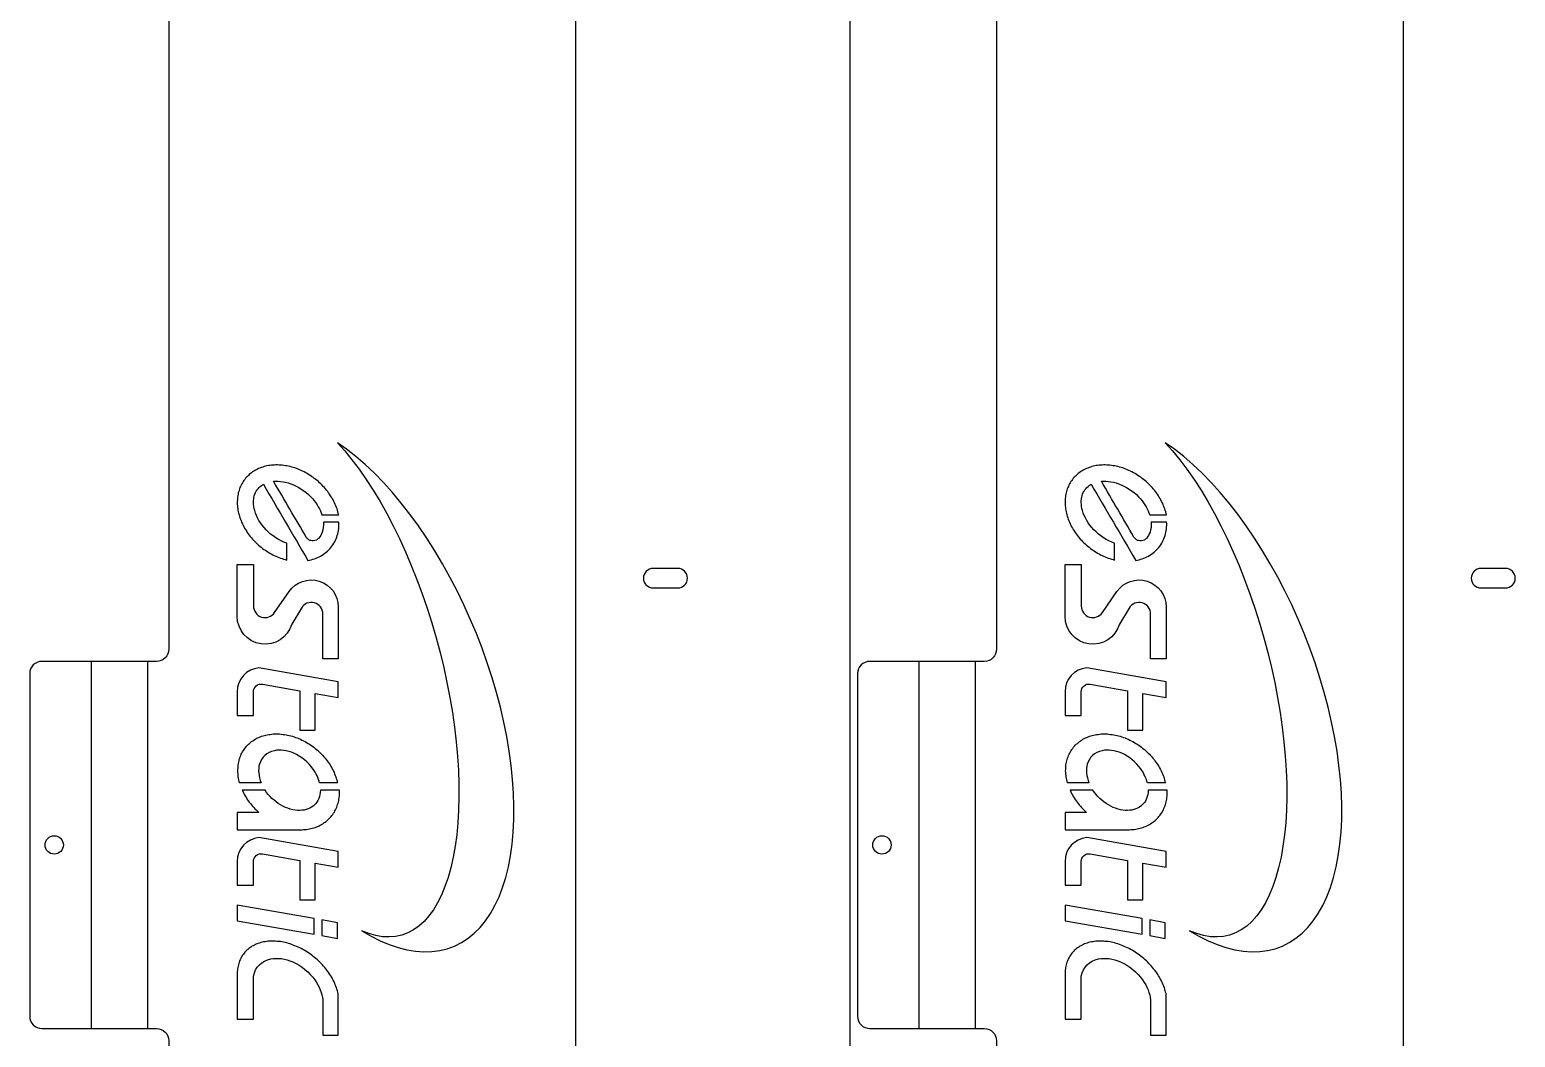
# Model space of a CAD drawing. Extents: x 8294 to 9504, y 14042 to 16993.
# Drawn here: x 8294 to 8901, y 15844 to 16256 of the extents above; entities that cross this region are included whole.
import ezdxf

# ---------------------------------------------------------------- set-up
doc = ezdxf.new("R2010")
doc.units = 0

# ---------------------------------------------------------------- blocks, each defined once
blk = doc.blocks.new('Part307412221', base_point=(-622, -136.68))
at = {"layer": '1'}
blk.add_lwpolyline([(-375, -79.85), (-49, -79.85, -0.414214), (-44, -84.85), (-44, -131.68, 0.414214), (-39, -136.68), (101, -136.68, 0.414214), (106, -131.68), (106, -84.85, -0.414214), (111, -79.85), (437, -79.85, -0.414214)], format="xyb", dxfattribs=at)
for points in [[(-74, 128.16, 1), (-82, 128.16), (-82, 118.16, 1), (-74, 118.16)], [(-45.1, -10.58), (-45.1, -16.88), (-63.37, -16.88, 0.761737), (-65.79, -25.66), (-59.19, -29.6, -0.865241), (-62.42, -51.88), (-83.59, -51.88), (-83.59, -45.23), (-66.64, -45.23, 0.735169), (-63.95, -36.62), (-72.55, -30.66, -0.735169), (-66.27, -10.58)], [(-15.96, -20.03), (-30.92, -20.03), (-29.25, -10.58), (-35.65, -10.58), (-41.37, -43, 0.386919), (-31.61, -51.88), (-21.85, -51.88), (-21.85, -45.23), (-31.61, -45.23, -0.466308), (-34.71, -41.53), (-32.03, -26.33), (-15.96, -26.33)], [(53.39, -20.03), (38.43, -20.03), (40.1, -10.58), (33.7, -10.58), (27.98, -43, 0.386919), (37.74, -51.88), (47.5, -51.88), (47.5, -45.23), (37.74, -45.23, -0.466308), (34.64, -41.53), (37.32, -26.33), (53.39, -26.33)]]:
    blk.add_lwpolyline(points, format="xyb", close=True, dxfattribs=at)
for points in [[(66.04, -0.93), (68.25, 2.84), (70.15, 6.57), (71.72, 10.26), (72.96, 13.9), (73.88, 17.47), (74.45, 20.97), (74.7, 24.38), (74.61, 27.7), (74.18, 30.91), (73.41, 34), (72.32, 36.97), (70.89, 39.79), (69.14, 42.48), (67.07, 45.01), (64.69, 47.39), (62.01, 49.59), (59.02, 51.62), (55.75, 53.47), (52.2, 55.13), (48.38, 56.6), (44.31, 57.88), (40, 58.95), (35.45, 59.82), (30.69, 60.49), (25.73, 60.95), (20.59, 61.2), (15.27, 61.23), (9.8, 61.06), (4.2, 60.68), (-1.52, 60.09), (-7.35, 59.29), (-13.26, 58.28), (-19.23, 57.08), (-25.25, 55.68), (-31.3, 54.08), (-37.35, 52.3), (-43.4, 50.33), (-49.42, 48.19), (-55.39, 45.88), (-61.3, 43.4), (-67.13, 40.77), (-72.85, 37.99), (-78.46, 35.07), (-83.93, 32.02), (-89.25, 28.86), (-94.39, 25.58), (-99.36, 22.2), (-104.12, 18.73), (-108.66, 15.18), (-112.98, 11.56), (-117.06, 7.89), (-120.88, 4.17), (-124.43, 0.42), (-127.71, -3.36), (-130.69, -7.15), (-133.38, -10.94), (-130.04, -7.95), (-126.41, -4.98), (-122.51, -2.04), (-118.36, 0.86), (-113.95, 3.71), (-109.31, 6.5), (-104.46, 9.23), (-99.4, 11.87), (-94.16, 14.44), (-88.75, 16.91), (-83.18, 19.29), (-77.48, 21.55), (-71.66, 23.7), (-65.74, 25.73), (-59.75, 27.63), (-53.69, 29.4), (-47.59, 31.03), (-41.47, 32.52), (-35.34, 33.85), (-29.23, 35.03), (-23.16, 36.06), (-17.13, 36.92), (-11.19, 37.62), (-5.33, 38.16), (0.41, 38.53), (6.03, 38.73), (11.5, 38.76), (16.8, 38.63), (21.92, 38.32), (26.85, 37.85), (31.57, 37.21), (36.05, 36.41), (40.3, 35.44), (44.29, 34.32), (48.01, 33.04), (51.46, 31.62), (54.61, 30.04), (57.47, 28.32), (60.01, 26.47), (62.24, 24.49), (64.14, 22.39), (65.72, 20.16), (66.95, 17.83), (67.85, 15.39), (68.41, 12.86), (68.62, 10.25), (68.49, 7.55), (68.02, 4.78), (67.2, 1.95)], [(69.18, -10.93), (62.78, -10.93), (61.67, -17.23), (68.07, -17.23)], [(67.51, -20.38), (61.12, -20.38), (55.56, -51.88), (61.96, -51.88)]]:
    blk.add_lwpolyline(points, close=True, dxfattribs=at)
blk.add_circle((31, -126.68), 3.75, dxfattribs=at)
for points, knots in [([(-85.3, -22.99), (-95.66, -29.05), (-106.02, -35.11), (-116.38, -41.17), (-116.38, -41.17), (-116.23, -41.44), (-116.06, -41.7), (-115.89, -41.94), (-115.89, -41.94), (-114.85, -43.4), (-113.49, -44.36), (-111.7, -44.88), (-111.7, -44.88), (-110.03, -45.35), (-107.93, -45.38), (-105.63, -44.73), (-105.63, -44.73), (-103.01, -44.01), (-100.18, -42.4), (-97.8, -40.09), (-97.8, -40.09), (-95.33, -37.74), (-93.38, -34.68), (-92.33, -31.61), (-92.33, -31.61), (-90.02, -31.61), (-87.71, -31.61), (-85.4, -31.61), (-85.4, -31.61), (-85.66, -32.48), (-85.93, -33.34), (-86.19, -34.2), (-86.19, -34.2), (-86.55, -35.05), (-86.91, -35.9), (-87.27, -36.75), (-87.27, -36.75), (-87.71, -37.56), (-88.16, -38.38), (-88.61, -39.2), (-88.61, -39.2), (-89.14, -39.97), (-89.66, -40.75), (-90.19, -41.52), (-90.19, -41.52), (-90.8, -42.24), (-91.4, -42.96), (-92, -43.68), (-92, -43.68), (-92.67, -44.34), (-93.34, -44.99), (-94, -45.65), (-94, -45.65), (-94.72, -46.23), (-95.44, -46.81), (-96.17, -47.38), (-96.17, -47.38), (-96.93, -47.88), (-97.69, -48.37), (-98.46, -48.87), (-98.46, -48.87), (-99.25, -49.27), (-100.05, -49.67), (-100.84, -50.07), (-100.84, -50.07), (-101.66, -50.37), (-102.47, -50.68), (-103.29, -50.98), (-103.29, -50.98), (-104.11, -51.18), (-104.93, -51.38), (-105.75, -51.58), (-105.75, -51.58), (-106.56, -51.67), (-107.38, -51.76), (-108.19, -51.86), (-108.19, -51.86), (-108.98, -51.84), (-109.78, -51.83), (-110.57, -51.81), (-110.57, -51.81), (-111.34, -51.69), (-112.1, -51.57), (-112.87, -51.45), (-112.87, -51.45), (-113.59, -51.22), (-114.31, -50.99), (-115.03, -50.76), (-115.03, -50.76), (-115.69, -50.43), (-116.36, -50.1), (-117.03, -49.77), (-117.03, -49.77), (-117.63, -49.34), (-118.23, -48.92), (-118.83, -48.49), (-118.83, -48.49), (-119.36, -47.97), (-119.89, -47.46), (-120.42, -46.94), (-120.42, -46.94), (-120.86, -46.34), (-121.31, -45.74), (-121.76, -45.14), (-121.76, -45.14), (-122.11, -44.46), (-122.47, -43.79), (-122.83, -43.12), (-122.83, -43.12), (-123.09, -42.38), (-123.35, -41.64), (-123.62, -40.91), (-123.62, -40.91), (-123.78, -40.12), (-123.95, -39.33), (-124.11, -38.54), (-124.11, -38.54), (-124.17, -37.72), (-124.24, -36.89), (-124.3, -36.06), (-124.3, -36.06), (-124.26, -35.21), (-124.22, -34.36), (-124.19, -33.5), (-124.19, -33.5), (-124.05, -32.64), (-123.91, -31.77), (-123.77, -30.9), (-123.77, -30.9), (-123.53, -30.04), (-123.29, -29.17), (-123.05, -28.31), (-123.05, -28.31), (-122.71, -27.45), (-122.38, -26.6), (-122.04, -25.75), (-122.04, -25.75), (-121.62, -24.92), (-121.19, -24.09), (-120.77, -23.27), (-120.77, -23.27), (-120.26, -22.48), (-119.75, -21.69), (-119.24, -20.91), (-119.24, -20.91), (-118.66, -20.17), (-118.07, -19.44), (-117.49, -18.7), (-117.49, -18.7), (-116.84, -18.03), (-116.19, -17.36), (-115.53, -16.68), (-115.53, -16.68), (-114.83, -16.09), (-114.12, -15.49), (-113.41, -14.89), (-113.41, -14.89), (-112.66, -14.37), (-111.9, -13.86), (-111.15, -13.34), (-111.15, -13.34), (-110.36, -12.91), (-109.57, -12.49), (-108.78, -12.06), (-108.78, -12.06), (-107.97, -11.73), (-107.16, -11.41), (-106.35, -11.08), (-106.35, -11.08), (-105.53, -10.85), (-104.71, -10.62), (-103.89, -10.4), (-103.89, -10.4), (-103.89, -12.69), (-103.89, -14.98), (-103.89, -17.27), (-103.89, -17.27), (-106.06, -17.95), (-108.35, -19.24), (-110.39, -21), (-110.39, -21), (-112.85, -23.13), (-114.92, -25.96), (-116.17, -28.91), (-116.17, -28.91), (-117.38, -31.73), (-117.82, -34.62), (-117.59, -37.02), (-117.59, -37.02), (-109.99, -32.57), (-102.39, -28.12), (-94.79, -23.68), (-94.79, -23.68), (-94.45, -23.48), (-94.14, -23.21), (-93.9, -22.9), (-93.9, -22.9), (-93.65, -22.59), (-93.47, -22.23), (-93.36, -21.85), (-93.36, -21.85), (-93.25, -21.47), (-93.21, -21.07), (-93.24, -20.67), (-93.24, -20.67), (-93.28, -20.27), (-93.39, -19.89), (-93.57, -19.53), (-93.57, -19.53), (-93.75, -19.18), (-94, -18.86), (-94.29, -18.6), (-94.29, -18.6), (-95.01, -17.97), (-95.84, -17.48), (-96.8, -17.14), (-96.8, -17.14), (-97.97, -16.73), (-99.34, -16.54), (-100.89, -16.67), (-100.89, -16.67), (-100.89, -14.56), (-100.89, -12.46), (-100.89, -10.35), (-100.89, -10.35), (-99.04, -10.21), (-97.19, -10.41), (-95.42, -10.96), (-95.42, -10.96), (-93.65, -11.51), (-92.01, -12.39), (-90.57, -13.56), (-90.57, -13.56), (-89.13, -14.72), (-87.93, -16.15), (-87.03, -17.77), (-87.03, -17.77), (-86.13, -19.39), (-85.54, -21.16), (-85.3, -22.99)], [0, 0, 0, 0, 0.016667, 0.016667, 0.016667, 0.016667, 0.033333, 0.033333, 0.033333, 0.033333, 0.05, 0.05, 0.05, 0.05, 0.066667, 0.066667, 0.066667, 0.066667, 0.083333, 0.083333, 0.083333, 0.083333, 0.1, 0.1, 0.1, 0.1, 0.116667, 0.116667, 0.116667, 0.116667, 0.133333, 0.133333, 0.133333, 0.133333, 0.15, 0.15, 0.15, 0.15, 0.166667, 0.166667, 0.166667, 0.166667, 0.183333, 0.183333, 0.183333, 0.183333, 0.2, 0.2, 0.2, 0.2, 0.216667, 0.216667, 0.216667, 0.216667, 0.233333, 0.233333, 0.233333, 0.233333, 0.25, 0.25, 0.25, 0.25, 0.266667, 0.266667, 0.266667, 0.266667, 0.283333, 0.283333, 0.283333, 0.283333, 0.3, 0.3, 0.3, 0.3, 0.316667, 0.316667, 0.316667, 0.316667, 0.333333, 0.333333, 0.333333, 0.333333, 0.35, 0.35, 0.35, 0.35, 0.366667, 0.366667, 0.366667, 0.366667, 0.383333, 0.383333, 0.383333, 0.383333, 0.4, 0.4, 0.4, 0.4, 0.416667, 0.416667, 0.416667, 0.416667, 0.433333, 0.433333, 0.433333, 0.433333, 0.45, 0.45, 0.45, 0.45, 0.466667, 0.466667, 0.466667, 0.466667, 0.483333, 0.483333, 0.483333, 0.483333, 0.5, 0.5, 0.5, 0.5, 0.516667, 0.516667, 0.516667, 0.516667, 0.533333, 0.533333, 0.533333, 0.533333, 0.55, 0.55, 0.55, 0.55, 0.566667, 0.566667, 0.566667, 0.566667, 0.583333, 0.583333, 0.583333, 0.583333, 0.6, 0.6, 0.6, 0.6, 0.616667, 0.616667, 0.616667, 0.616667, 0.633333, 0.633333, 0.633333, 0.633333, 0.65, 0.65, 0.65, 0.65, 0.666667, 0.666667, 0.666667, 0.666667, 0.683333, 0.683333, 0.683333, 0.683333, 0.7, 0.7, 0.7, 0.7, 0.716667, 0.716667, 0.716667, 0.716667, 0.733333, 0.733333, 0.733333, 0.733333, 0.75, 0.75, 0.75, 0.75, 0.766667, 0.766667, 0.766667, 0.766667, 0.783333, 0.783333, 0.783333, 0.783333, 0.8, 0.8, 0.8, 0.8, 0.816667, 0.816667, 0.816667, 0.816667, 0.833333, 0.833333, 0.833333, 0.833333, 0.85, 0.85, 0.85, 0.85, 0.866667, 0.866667, 0.866667, 0.866667, 0.883333, 0.883333, 0.883333, 0.883333, 0.9, 0.9, 0.9, 0.9, 0.916667, 0.916667, 0.916667, 0.916667, 0.933333, 0.933333, 0.933333, 0.933333, 0.95, 0.95, 0.95, 0.95, 0.966667, 0.966667, 0.966667, 0.966667, 0.983333, 0.983333, 0.983333, 0.983333, 1, 1, 1, 1]), ([(5.67, -10.85), (4.84, -11.08), (4.01, -11.32), (3.18, -11.55), (3.18, -11.55), (2.36, -11.89), (1.54, -12.23), (0.72, -12.57), (0.72, -12.57), (-0.08, -13.01), (-0.88, -13.46), (-1.67, -13.9), (-1.67, -13.9), (-2.43, -14.43), (-3.19, -14.97), (-3.95, -15.5), (-3.95, -15.5), (-4.66, -16.12), (-5.37, -16.74), (-6.08, -17.36), (-6.08, -17.36), (-6.73, -18.06), (-7.38, -18.75), (-8.03, -19.45), (-8.03, -19.45), (-8.6, -20.2), (-9.18, -20.96), (-9.76, -21.72), (-9.76, -21.72), (-10.26, -22.53), (-10.75, -23.34), (-11.25, -24.15), (-11.25, -24.15), (-11.66, -24.99), (-12.06, -25.84), (-12.47, -26.68), (-12.47, -26.68), (-12.78, -27.55), (-13.09, -28.43), (-13.41, -29.3), (-13.41, -29.3), (-13.62, -30.17), (-13.83, -31.05), (-14.04, -31.93), (-14.04, -31.93), (-14.14, -32.81), (-14.25, -33.68), (-14.36, -34.56), (-14.36, -34.56), (-14.36, -35.41), (-14.36, -36.27), (-14.36, -37.12), (-14.36, -37.12), (-14.25, -37.94), (-14.14, -38.77), (-14.04, -39.59), (-14.04, -39.59), (-13.83, -40.36), (-13.62, -41.14), (-13.41, -41.91), (-13.41, -41.91), (-13.09, -42.63), (-12.78, -43.34), (-12.47, -44.06), (-12.47, -44.06), (-12.06, -44.7), (-11.66, -45.35), (-11.25, -45.99), (-11.25, -45.99), (-10.75, -46.55), (-10.26, -47.11), (-9.76, -47.68), (-9.76, -47.68), (-9.18, -48.15), (-8.6, -48.62), (-8.03, -49.09), (-8.03, -49.09), (-7.38, -49.46), (-6.73, -49.83), (-6.08, -50.21), (-6.08, -50.21), (-5.37, -50.47), (-4.66, -50.74), (-3.95, -51.01), (-3.95, -51.01), (-3.19, -51.16), (-2.43, -51.32), (-1.67, -51.48), (-1.67, -51.48), (-0.88, -51.53), (-0.08, -51.57), (0.72, -51.62), (0.72, -51.62), (1.54, -51.55), (2.36, -51.48), (3.18, -51.42), (3.18, -51.42), (4.01, -51.24), (4.84, -51.06), (5.67, -50.88), (5.67, -50.88), (5.67, -47.95), (5.67, -45.01), (5.67, -42.08), (5.67, -42.08), (2.95, -43.19), (0.22, -43.4), (-1.97, -42.78), (-1.97, -42.78), (-4.87, -41.96), (-6.87, -39.8), (-7.52, -36.69), (-7.52, -36.69), (-8.02, -34.35), (-7.67, -31.48), (-6.45, -28.71), (-6.45, -28.71), (-5.14, -25.71), (-2.84, -22.87), (-0.09, -20.91), (-0.09, -20.91), (1.73, -19.6), (3.73, -18.66), (5.67, -18.21), (5.67, -18.21), (5.67, -15.75), (5.67, -13.3), (5.67, -10.85)], [0, 0, 0, 0, 0.03125, 0.03125, 0.03125, 0.03125, 0.0625, 0.0625, 0.0625, 0.0625, 0.09375, 0.09375, 0.09375, 0.09375, 0.125, 0.125, 0.125, 0.125, 0.15625, 0.15625, 0.15625, 0.15625, 0.1875, 0.1875, 0.1875, 0.1875, 0.21875, 0.21875, 0.21875, 0.21875, 0.25, 0.25, 0.25, 0.25, 0.28125, 0.28125, 0.28125, 0.28125, 0.3125, 0.3125, 0.3125, 0.3125, 0.34375, 0.34375, 0.34375, 0.34375, 0.375, 0.375, 0.375, 0.375, 0.40625, 0.40625, 0.40625, 0.40625, 0.4375, 0.4375, 0.4375, 0.4375, 0.46875, 0.46875, 0.46875, 0.46875, 0.5, 0.5, 0.5, 0.5, 0.53125, 0.53125, 0.53125, 0.53125, 0.5625, 0.5625, 0.5625, 0.5625, 0.59375, 0.59375, 0.59375, 0.59375, 0.625, 0.625, 0.625, 0.625, 0.65625, 0.65625, 0.65625, 0.65625, 0.6875, 0.6875, 0.6875, 0.6875, 0.71875, 0.71875, 0.71875, 0.71875, 0.75, 0.75, 0.75, 0.75, 0.78125, 0.78125, 0.78125, 0.78125, 0.8125, 0.8125, 0.8125, 0.8125, 0.84375, 0.84375, 0.84375, 0.84375, 0.875, 0.875, 0.875, 0.875, 0.90625, 0.90625, 0.90625, 0.90625, 0.9375, 0.9375, 0.9375, 0.9375, 0.96875, 0.96875, 0.96875, 0.96875, 1, 1, 1, 1]), ([(24.82, -26.11), (24.82, -34.7), (24.82, -43.29), (24.82, -51.88), (24.82, -51.88), (22.44, -51.88), (20.06, -51.88), (17.68, -51.88), (17.68, -51.88), (17.68, -48.95), (17.68, -46.03), (17.68, -43.1), (17.68, -43.1), (16.44, -44.52), (15.05, -45.81), (13.53, -46.93), (13.53, -46.93), (12.02, -48.06), (10.38, -49.02), (8.67, -49.8), (8.67, -49.8), (8.67, -46.69), (8.67, -43.58), (8.67, -40.48), (8.67, -40.48), (11.06, -38.9), (13.18, -36.65), (14.64, -34.16), (14.64, -34.16), (16.15, -31.59), (16.94, -28.79), (16.9, -26.32), (16.9, -26.32), (16.87, -23.84), (16.04, -21.74), (14.65, -20.29), (14.65, -20.29), (13.22, -18.78), (11.14, -17.9), (8.67, -17.86), (8.67, -17.86), (8.67, -15.27), (8.67, -12.69), (8.67, -10.1), (8.67, -10.1), (9.47, -10.11), (10.28, -10.12), (11.08, -10.13), (11.08, -10.13), (11.85, -10.25), (12.63, -10.37), (13.4, -10.49), (13.4, -10.49), (14.13, -10.72), (14.86, -10.95), (15.59, -11.17), (15.59, -11.17), (16.26, -11.51), (16.93, -11.84), (17.61, -12.17), (17.61, -12.17), (18.21, -12.61), (18.82, -13.04), (19.43, -13.47), (19.43, -13.47), (19.96, -14), (20.49, -14.52), (21.02, -15.05), (21.02, -15.05), (21.47, -15.66), (21.91, -16.27), (22.36, -16.88), (22.36, -16.88), (22.71, -17.56), (23.07, -18.25), (23.42, -18.93), (23.42, -18.93), (23.68, -19.68), (23.94, -20.43), (24.19, -21.18), (24.19, -21.18), (24.35, -21.98), (24.51, -22.78), (24.66, -23.58), (24.66, -23.58), (24.71, -24.43), (24.77, -25.27), (24.82, -26.11)], [0, 0, 0, 0, 0.045455, 0.045455, 0.045455, 0.045455, 0.090909, 0.090909, 0.090909, 0.090909, 0.136364, 0.136364, 0.136364, 0.136364, 0.181818, 0.181818, 0.181818, 0.181818, 0.227273, 0.227273, 0.227273, 0.227273, 0.272727, 0.272727, 0.272727, 0.272727, 0.318182, 0.318182, 0.318182, 0.318182, 0.363636, 0.363636, 0.363636, 0.363636, 0.409091, 0.409091, 0.409091, 0.409091, 0.454545, 0.454545, 0.454545, 0.454545, 0.5, 0.5, 0.5, 0.5, 0.545455, 0.545455, 0.545455, 0.545455, 0.590909, 0.590909, 0.590909, 0.590909, 0.636364, 0.636364, 0.636364, 0.636364, 0.681818, 0.681818, 0.681818, 0.681818, 0.727273, 0.727273, 0.727273, 0.727273, 0.772727, 0.772727, 0.772727, 0.772727, 0.818182, 0.818182, 0.818182, 0.818182, 0.863636, 0.863636, 0.863636, 0.863636, 0.909091, 0.909091, 0.909091, 0.909091, 0.954545, 0.954545, 0.954545, 0.954545, 1, 1, 1, 1]), ([(108.8, -10.58), (108.8, -12.68), (108.8, -14.78), (108.8, -16.88), (108.8, -16.88), (103.97, -16.88), (99.13, -16.88), (94.3, -16.88), (94.3, -16.88), (91.65, -17.17), (88.76, -18.31), (86.17, -20.14), (86.17, -20.14), (82.98, -22.38), (80.29, -25.66), (78.79, -29.13), (78.79, -29.13), (77.41, -32.28), (77.02, -35.52), (77.59, -38.17), (77.59, -38.17), (78.39, -41.94), (80.94, -44.48), (84.61, -45.23), (84.61, -45.23), (90.48, -45.23), (96.36, -45.23), (102.23, -45.23), (102.23, -45.23), (102.23, -47.44), (102.23, -49.66), (102.23, -51.88), (102.23, -51.88), (95.92, -51.88), (89.6, -51.88), (83.28, -51.88), (83.28, -51.88), (82.53, -51.81), (81.77, -51.73), (81.02, -51.66), (81.02, -51.66), (80.31, -51.48), (79.6, -51.3), (78.89, -51.11), (78.89, -51.11), (78.24, -50.82), (77.59, -50.53), (76.94, -50.24), (76.94, -50.24), (76.36, -49.85), (75.77, -49.45), (75.19, -49.06), (75.19, -49.06), (74.68, -48.57), (74.18, -48.08), (73.67, -47.58), (73.67, -47.58), (73.25, -47), (72.83, -46.42), (72.41, -45.84), (72.41, -45.84), (72.09, -45.18), (71.76, -44.52), (71.43, -43.87), (71.43, -43.87), (71.2, -43.14), (70.97, -42.41), (70.74, -41.68), (70.74, -41.68), (70.61, -40.89), (70.48, -40.11), (70.35, -39.32), (70.35, -39.32), (70.33, -38.49), (70.3, -37.66), (70.28, -36.83), (70.28, -36.83), (70.36, -35.97), (70.43, -35.1), (70.51, -34.24), (70.51, -34.24), (70.69, -33.36), (70.87, -32.48), (71.06, -31.61), (71.06, -31.61), (71.34, -30.72), (71.62, -29.84), (71.9, -28.96), (71.9, -28.96), (72.27, -28.09), (72.65, -27.22), (73.02, -26.34), (73.02, -26.34), (73.49, -25.5), (73.95, -24.65), (74.42, -23.81), (74.42, -23.81), (74.97, -23), (75.51, -22.19), (76.06, -21.38), (76.06, -21.38), (76.68, -20.63), (77.3, -19.87), (77.91, -19.12), (77.91, -19.12), (78.6, -18.43), (79.28, -17.73), (79.96, -17.04), (79.96, -17.04), (80.69, -16.43), (81.43, -15.81), (82.16, -15.19), (82.16, -15.19), (82.94, -14.66), (83.71, -14.13), (84.48, -13.6), (84.48, -13.6), (85.28, -13.16), (86.08, -12.72), (86.89, -12.28), (86.89, -12.28), (87.7, -11.95), (88.52, -11.61), (89.33, -11.27), (89.33, -11.27), (90.15, -11.04), (90.97, -10.81), (91.78, -10.58), (91.78, -10.58), (97.46, -10.58), (103.13, -10.58), (108.8, -10.58)], [0, 0, 0, 0, 0.030303, 0.030303, 0.030303, 0.030303, 0.060606, 0.060606, 0.060606, 0.060606, 0.090909, 0.090909, 0.090909, 0.090909, 0.121212, 0.121212, 0.121212, 0.121212, 0.151515, 0.151515, 0.151515, 0.151515, 0.181818, 0.181818, 0.181818, 0.181818, 0.212121, 0.212121, 0.212121, 0.212121, 0.242424, 0.242424, 0.242424, 0.242424, 0.272727, 0.272727, 0.272727, 0.272727, 0.30303, 0.30303, 0.30303, 0.30303, 0.333333, 0.333333, 0.333333, 0.333333, 0.363636, 0.363636, 0.363636, 0.363636, 0.393939, 0.393939, 0.393939, 0.393939, 0.424242, 0.424242, 0.424242, 0.424242, 0.454545, 0.454545, 0.454545, 0.454545, 0.484848, 0.484848, 0.484848, 0.484848, 0.515152, 0.515152, 0.515152, 0.515152, 0.545455, 0.545455, 0.545455, 0.545455, 0.575758, 0.575758, 0.575758, 0.575758, 0.606061, 0.606061, 0.606061, 0.606061, 0.636364, 0.636364, 0.636364, 0.636364, 0.666667, 0.666667, 0.666667, 0.666667, 0.69697, 0.69697, 0.69697, 0.69697, 0.727273, 0.727273, 0.727273, 0.727273, 0.757576, 0.757576, 0.757576, 0.757576, 0.787879, 0.787879, 0.787879, 0.787879, 0.818182, 0.818182, 0.818182, 0.818182, 0.848485, 0.848485, 0.848485, 0.848485, 0.878788, 0.878788, 0.878788, 0.878788, 0.909091, 0.909091, 0.909091, 0.909091, 0.939394, 0.939394, 0.939394, 0.939394, 0.969697, 0.969697, 0.969697, 0.969697, 1, 1, 1, 1])]:
    blk.add_open_spline(points, degree=3, knots=knots, dxfattribs=at)
at = {"layer": '2'}
for p, q in [((-543.56, 86.33), (307, 86.33)), ((-44, -88.59), (106, -88.59)), ((106, -111.42), (-44, -111.42))]:
    blk.add_line(p, q, dxfattribs=at)
blk = doc.blocks.new('Part1062887064', base_point=(-622, -136.68))
at = {"layer": '1'}
for points in [[(617, 198.66), (-560.5, 198.66, 0.414214)], [(-375, -79.85), (-49, -79.85, -0.414214), (-44, -84.85), (-44, -131.68, 0.414214), (-39, -136.68), (101, -136.68, 0.414214), (106, -131.68), (106, -84.85, -0.414214), (111, -79.85), (437, -79.85, -0.414214)]]:
    blk.add_lwpolyline(points, format="xyb", dxfattribs=at)
for points in [[(-74, 128.16, 1), (-82, 128.16), (-82, 118.16, 1), (-74, 118.16)], [(-45.1, -10.58), (-45.1, -16.88), (-63.37, -16.88, 0.761737), (-65.79, -25.66), (-59.19, -29.6, -0.865241), (-62.42, -51.88), (-83.59, -51.88), (-83.59, -45.23), (-66.64, -45.23, 0.735169), (-63.95, -36.62), (-72.55, -30.66, -0.735169), (-66.27, -10.58)], [(-15.96, -20.03), (-30.92, -20.03), (-29.25, -10.58), (-35.65, -10.58), (-41.37, -43, 0.386919), (-31.61, -51.88), (-21.85, -51.88), (-21.85, -45.23), (-31.61, -45.23, -0.466308), (-34.71, -41.53), (-32.03, -26.33), (-15.96, -26.33)], [(53.39, -20.03), (38.43, -20.03), (40.1, -10.58), (33.7, -10.58), (27.98, -43, 0.386919), (37.74, -51.88), (47.5, -51.88), (47.5, -45.23), (37.74, -45.23, -0.466308), (34.64, -41.53), (37.32, -26.33), (53.39, -26.33)]]:
    blk.add_lwpolyline(points, format="xyb", close=True, dxfattribs=at)
for points in [[(66.04, -0.93), (68.25, 2.84), (70.15, 6.57), (71.72, 10.26), (72.96, 13.9), (73.88, 17.47), (74.45, 20.97), (74.7, 24.38), (74.61, 27.7), (74.18, 30.91), (73.41, 34), (72.32, 36.97), (70.89, 39.79), (69.14, 42.48), (67.07, 45.01), (64.69, 47.39), (62.01, 49.59), (59.02, 51.62), (55.75, 53.47), (52.2, 55.13), (48.38, 56.6), (44.31, 57.88), (40, 58.95), (35.45, 59.82), (30.69, 60.49), (25.73, 60.95), (20.59, 61.2), (15.27, 61.23), (9.8, 61.06), (4.2, 60.68), (-1.52, 60.09), (-7.35, 59.29), (-13.26, 58.28), (-19.23, 57.08), (-25.25, 55.68), (-31.3, 54.08), (-37.35, 52.3), (-43.4, 50.33), (-49.42, 48.19), (-55.39, 45.88), (-61.3, 43.4), (-67.13, 40.77), (-72.85, 37.99), (-78.46, 35.07), (-83.93, 32.02), (-89.25, 28.86), (-94.39, 25.58), (-99.36, 22.2), (-104.12, 18.73), (-108.66, 15.18), (-112.98, 11.56), (-117.06, 7.89), (-120.88, 4.17), (-124.43, 0.42), (-127.71, -3.36), (-130.69, -7.15), (-133.38, -10.94), (-130.04, -7.95), (-126.41, -4.98), (-122.51, -2.04), (-118.36, 0.86), (-113.95, 3.71), (-109.31, 6.5), (-104.46, 9.23), (-99.4, 11.87), (-94.16, 14.44), (-88.75, 16.91), (-83.18, 19.29), (-77.48, 21.55), (-71.66, 23.7), (-65.74, 25.73), (-59.75, 27.63), (-53.69, 29.4), (-47.59, 31.03), (-41.47, 32.52), (-35.34, 33.85), (-29.23, 35.03), (-23.16, 36.06), (-17.13, 36.92), (-11.19, 37.62), (-5.33, 38.16), (0.41, 38.53), (6.03, 38.73), (11.5, 38.76), (16.8, 38.63), (21.92, 38.32), (26.85, 37.85), (31.57, 37.21), (36.05, 36.41), (40.3, 35.44), (44.29, 34.32), (48.01, 33.04), (51.46, 31.62), (54.61, 30.04), (57.47, 28.32), (60.01, 26.47), (62.24, 24.49), (64.14, 22.39), (65.72, 20.16), (66.95, 17.83), (67.85, 15.39), (68.41, 12.86), (68.62, 10.25), (68.49, 7.55), (68.02, 4.78), (67.2, 1.95)], [(69.18, -10.93), (62.78, -10.93), (61.67, -17.23), (68.07, -17.23)], [(67.51, -20.38), (61.12, -20.38), (55.56, -51.88), (61.96, -51.88)]]:
    blk.add_lwpolyline(points, close=True, dxfattribs=at)
blk.add_circle((31, -126.68), 3.75, dxfattribs=at)
for points, knots in [([(-85.3, -22.99), (-95.66, -29.05), (-106.02, -35.11), (-116.38, -41.17), (-116.38, -41.17), (-116.23, -41.44), (-116.06, -41.7), (-115.89, -41.94), (-115.89, -41.94), (-114.85, -43.4), (-113.49, -44.36), (-111.7, -44.88), (-111.7, -44.88), (-110.03, -45.35), (-107.93, -45.38), (-105.63, -44.73), (-105.63, -44.73), (-103.01, -44.01), (-100.18, -42.4), (-97.8, -40.09), (-97.8, -40.09), (-95.33, -37.74), (-93.38, -34.68), (-92.33, -31.61), (-92.33, -31.61), (-90.02, -31.61), (-87.71, -31.61), (-85.4, -31.61), (-85.4, -31.61), (-85.66, -32.48), (-85.93, -33.34), (-86.19, -34.2), (-86.19, -34.2), (-86.55, -35.05), (-86.91, -35.9), (-87.27, -36.75), (-87.27, -36.75), (-87.71, -37.56), (-88.16, -38.38), (-88.61, -39.2), (-88.61, -39.2), (-89.14, -39.97), (-89.66, -40.75), (-90.19, -41.52), (-90.19, -41.52), (-90.8, -42.24), (-91.4, -42.96), (-92, -43.68), (-92, -43.68), (-92.67, -44.34), (-93.34, -44.99), (-94, -45.65), (-94, -45.65), (-94.72, -46.23), (-95.44, -46.81), (-96.17, -47.38), (-96.17, -47.38), (-96.93, -47.88), (-97.69, -48.37), (-98.46, -48.87), (-98.46, -48.87), (-99.25, -49.27), (-100.05, -49.67), (-100.84, -50.07), (-100.84, -50.07), (-101.66, -50.37), (-102.47, -50.68), (-103.29, -50.98), (-103.29, -50.98), (-104.11, -51.18), (-104.93, -51.38), (-105.75, -51.58), (-105.75, -51.58), (-106.56, -51.67), (-107.38, -51.76), (-108.19, -51.86), (-108.19, -51.86), (-108.98, -51.84), (-109.78, -51.83), (-110.57, -51.81), (-110.57, -51.81), (-111.34, -51.69), (-112.1, -51.57), (-112.87, -51.45), (-112.87, -51.45), (-113.59, -51.22), (-114.31, -50.99), (-115.03, -50.76), (-115.03, -50.76), (-115.69, -50.43), (-116.36, -50.1), (-117.03, -49.77), (-117.03, -49.77), (-117.63, -49.34), (-118.23, -48.92), (-118.83, -48.49), (-118.83, -48.49), (-119.36, -47.97), (-119.89, -47.46), (-120.42, -46.94), (-120.42, -46.94), (-120.86, -46.34), (-121.31, -45.74), (-121.76, -45.14), (-121.76, -45.14), (-122.11, -44.46), (-122.47, -43.79), (-122.83, -43.12), (-122.83, -43.12), (-123.09, -42.38), (-123.35, -41.64), (-123.62, -40.91), (-123.62, -40.91), (-123.78, -40.12), (-123.95, -39.33), (-124.11, -38.54), (-124.11, -38.54), (-124.17, -37.72), (-124.24, -36.89), (-124.3, -36.06), (-124.3, -36.06), (-124.26, -35.21), (-124.22, -34.36), (-124.19, -33.5), (-124.19, -33.5), (-124.05, -32.64), (-123.91, -31.77), (-123.77, -30.9), (-123.77, -30.9), (-123.53, -30.04), (-123.29, -29.17), (-123.05, -28.31), (-123.05, -28.31), (-122.71, -27.45), (-122.38, -26.6), (-122.04, -25.75), (-122.04, -25.75), (-121.62, -24.92), (-121.19, -24.09), (-120.77, -23.27), (-120.77, -23.27), (-120.26, -22.48), (-119.75, -21.69), (-119.24, -20.91), (-119.24, -20.91), (-118.66, -20.17), (-118.07, -19.44), (-117.49, -18.7), (-117.49, -18.7), (-116.84, -18.03), (-116.19, -17.36), (-115.53, -16.68), (-115.53, -16.68), (-114.83, -16.09), (-114.12, -15.49), (-113.41, -14.89), (-113.41, -14.89), (-112.66, -14.37), (-111.9, -13.86), (-111.15, -13.34), (-111.15, -13.34), (-110.36, -12.91), (-109.57, -12.49), (-108.78, -12.06), (-108.78, -12.06), (-107.97, -11.73), (-107.16, -11.41), (-106.35, -11.08), (-106.35, -11.08), (-105.53, -10.85), (-104.71, -10.62), (-103.89, -10.4), (-103.89, -10.4), (-103.89, -12.69), (-103.89, -14.98), (-103.89, -17.27), (-103.89, -17.27), (-106.06, -17.95), (-108.35, -19.24), (-110.39, -21), (-110.39, -21), (-112.85, -23.13), (-114.92, -25.96), (-116.17, -28.91), (-116.17, -28.91), (-117.38, -31.73), (-117.82, -34.62), (-117.59, -37.02), (-117.59, -37.02), (-109.99, -32.57), (-102.39, -28.12), (-94.79, -23.68), (-94.79, -23.68), (-94.45, -23.48), (-94.14, -23.21), (-93.9, -22.9), (-93.9, -22.9), (-93.65, -22.59), (-93.47, -22.23), (-93.36, -21.85), (-93.36, -21.85), (-93.25, -21.47), (-93.21, -21.07), (-93.24, -20.67), (-93.24, -20.67), (-93.28, -20.27), (-93.39, -19.89), (-93.57, -19.53), (-93.57, -19.53), (-93.75, -19.18), (-94, -18.86), (-94.29, -18.6), (-94.29, -18.6), (-95.01, -17.97), (-95.84, -17.48), (-96.8, -17.14), (-96.8, -17.14), (-97.97, -16.73), (-99.34, -16.54), (-100.89, -16.67), (-100.89, -16.67), (-100.89, -14.56), (-100.89, -12.46), (-100.89, -10.35), (-100.89, -10.35), (-99.04, -10.21), (-97.19, -10.41), (-95.42, -10.96), (-95.42, -10.96), (-93.65, -11.51), (-92.01, -12.39), (-90.57, -13.56), (-90.57, -13.56), (-89.13, -14.72), (-87.93, -16.15), (-87.03, -17.77), (-87.03, -17.77), (-86.13, -19.39), (-85.54, -21.16), (-85.3, -22.99)], [0, 0, 0, 0, 0.016667, 0.016667, 0.016667, 0.016667, 0.033333, 0.033333, 0.033333, 0.033333, 0.05, 0.05, 0.05, 0.05, 0.066667, 0.066667, 0.066667, 0.066667, 0.083333, 0.083333, 0.083333, 0.083333, 0.1, 0.1, 0.1, 0.1, 0.116667, 0.116667, 0.116667, 0.116667, 0.133333, 0.133333, 0.133333, 0.133333, 0.15, 0.15, 0.15, 0.15, 0.166667, 0.166667, 0.166667, 0.166667, 0.183333, 0.183333, 0.183333, 0.183333, 0.2, 0.2, 0.2, 0.2, 0.216667, 0.216667, 0.216667, 0.216667, 0.233333, 0.233333, 0.233333, 0.233333, 0.25, 0.25, 0.25, 0.25, 0.266667, 0.266667, 0.266667, 0.266667, 0.283333, 0.283333, 0.283333, 0.283333, 0.3, 0.3, 0.3, 0.3, 0.316667, 0.316667, 0.316667, 0.316667, 0.333333, 0.333333, 0.333333, 0.333333, 0.35, 0.35, 0.35, 0.35, 0.366667, 0.366667, 0.366667, 0.366667, 0.383333, 0.383333, 0.383333, 0.383333, 0.4, 0.4, 0.4, 0.4, 0.416667, 0.416667, 0.416667, 0.416667, 0.433333, 0.433333, 0.433333, 0.433333, 0.45, 0.45, 0.45, 0.45, 0.466667, 0.466667, 0.466667, 0.466667, 0.483333, 0.483333, 0.483333, 0.483333, 0.5, 0.5, 0.5, 0.5, 0.516667, 0.516667, 0.516667, 0.516667, 0.533333, 0.533333, 0.533333, 0.533333, 0.55, 0.55, 0.55, 0.55, 0.566667, 0.566667, 0.566667, 0.566667, 0.583333, 0.583333, 0.583333, 0.583333, 0.6, 0.6, 0.6, 0.6, 0.616667, 0.616667, 0.616667, 0.616667, 0.633333, 0.633333, 0.633333, 0.633333, 0.65, 0.65, 0.65, 0.65, 0.666667, 0.666667, 0.666667, 0.666667, 0.683333, 0.683333, 0.683333, 0.683333, 0.7, 0.7, 0.7, 0.7, 0.716667, 0.716667, 0.716667, 0.716667, 0.733333, 0.733333, 0.733333, 0.733333, 0.75, 0.75, 0.75, 0.75, 0.766667, 0.766667, 0.766667, 0.766667, 0.783333, 0.783333, 0.783333, 0.783333, 0.8, 0.8, 0.8, 0.8, 0.816667, 0.816667, 0.816667, 0.816667, 0.833333, 0.833333, 0.833333, 0.833333, 0.85, 0.85, 0.85, 0.85, 0.866667, 0.866667, 0.866667, 0.866667, 0.883333, 0.883333, 0.883333, 0.883333, 0.9, 0.9, 0.9, 0.9, 0.916667, 0.916667, 0.916667, 0.916667, 0.933333, 0.933333, 0.933333, 0.933333, 0.95, 0.95, 0.95, 0.95, 0.966667, 0.966667, 0.966667, 0.966667, 0.983333, 0.983333, 0.983333, 0.983333, 1, 1, 1, 1]), ([(5.67, -10.85), (4.84, -11.08), (4.01, -11.32), (3.18, -11.55), (3.18, -11.55), (2.36, -11.89), (1.54, -12.23), (0.72, -12.57), (0.72, -12.57), (-0.08, -13.01), (-0.88, -13.46), (-1.67, -13.9), (-1.67, -13.9), (-2.43, -14.43), (-3.19, -14.97), (-3.95, -15.5), (-3.95, -15.5), (-4.66, -16.12), (-5.37, -16.74), (-6.08, -17.36), (-6.08, -17.36), (-6.73, -18.06), (-7.38, -18.75), (-8.03, -19.45), (-8.03, -19.45), (-8.6, -20.2), (-9.18, -20.96), (-9.76, -21.72), (-9.76, -21.72), (-10.26, -22.53), (-10.75, -23.34), (-11.25, -24.15), (-11.25, -24.15), (-11.66, -24.99), (-12.06, -25.84), (-12.47, -26.68), (-12.47, -26.68), (-12.78, -27.55), (-13.09, -28.43), (-13.41, -29.3), (-13.41, -29.3), (-13.62, -30.17), (-13.83, -31.05), (-14.04, -31.93), (-14.04, -31.93), (-14.14, -32.81), (-14.25, -33.68), (-14.36, -34.56), (-14.36, -34.56), (-14.36, -35.41), (-14.36, -36.27), (-14.36, -37.12), (-14.36, -37.12), (-14.25, -37.94), (-14.14, -38.77), (-14.04, -39.59), (-14.04, -39.59), (-13.83, -40.36), (-13.62, -41.14), (-13.41, -41.91), (-13.41, -41.91), (-13.09, -42.63), (-12.78, -43.34), (-12.47, -44.06), (-12.47, -44.06), (-12.06, -44.7), (-11.66, -45.35), (-11.25, -45.99), (-11.25, -45.99), (-10.75, -46.55), (-10.26, -47.11), (-9.76, -47.68), (-9.76, -47.68), (-9.18, -48.15), (-8.6, -48.62), (-8.03, -49.09), (-8.03, -49.09), (-7.38, -49.46), (-6.73, -49.83), (-6.08, -50.21), (-6.08, -50.21), (-5.37, -50.47), (-4.66, -50.74), (-3.95, -51.01), (-3.95, -51.01), (-3.19, -51.16), (-2.43, -51.32), (-1.67, -51.48), (-1.67, -51.48), (-0.88, -51.53), (-0.08, -51.57), (0.72, -51.62), (0.72, -51.62), (1.54, -51.55), (2.36, -51.48), (3.18, -51.42), (3.18, -51.42), (4.01, -51.24), (4.84, -51.06), (5.67, -50.88), (5.67, -50.88), (5.67, -47.95), (5.67, -45.01), (5.67, -42.08), (5.67, -42.08), (2.95, -43.19), (0.22, -43.4), (-1.97, -42.78), (-1.97, -42.78), (-4.87, -41.96), (-6.87, -39.8), (-7.52, -36.69), (-7.52, -36.69), (-8.02, -34.35), (-7.67, -31.48), (-6.45, -28.71), (-6.45, -28.71), (-5.14, -25.71), (-2.84, -22.87), (-0.09, -20.91), (-0.09, -20.91), (1.73, -19.6), (3.73, -18.66), (5.67, -18.21), (5.67, -18.21), (5.67, -15.75), (5.67, -13.3), (5.67, -10.85)], [0, 0, 0, 0, 0.03125, 0.03125, 0.03125, 0.03125, 0.0625, 0.0625, 0.0625, 0.0625, 0.09375, 0.09375, 0.09375, 0.09375, 0.125, 0.125, 0.125, 0.125, 0.15625, 0.15625, 0.15625, 0.15625, 0.1875, 0.1875, 0.1875, 0.1875, 0.21875, 0.21875, 0.21875, 0.21875, 0.25, 0.25, 0.25, 0.25, 0.28125, 0.28125, 0.28125, 0.28125, 0.3125, 0.3125, 0.3125, 0.3125, 0.34375, 0.34375, 0.34375, 0.34375, 0.375, 0.375, 0.375, 0.375, 0.40625, 0.40625, 0.40625, 0.40625, 0.4375, 0.4375, 0.4375, 0.4375, 0.46875, 0.46875, 0.46875, 0.46875, 0.5, 0.5, 0.5, 0.5, 0.53125, 0.53125, 0.53125, 0.53125, 0.5625, 0.5625, 0.5625, 0.5625, 0.59375, 0.59375, 0.59375, 0.59375, 0.625, 0.625, 0.625, 0.625, 0.65625, 0.65625, 0.65625, 0.65625, 0.6875, 0.6875, 0.6875, 0.6875, 0.71875, 0.71875, 0.71875, 0.71875, 0.75, 0.75, 0.75, 0.75, 0.78125, 0.78125, 0.78125, 0.78125, 0.8125, 0.8125, 0.8125, 0.8125, 0.84375, 0.84375, 0.84375, 0.84375, 0.875, 0.875, 0.875, 0.875, 0.90625, 0.90625, 0.90625, 0.90625, 0.9375, 0.9375, 0.9375, 0.9375, 0.96875, 0.96875, 0.96875, 0.96875, 1, 1, 1, 1]), ([(24.82, -26.11), (24.82, -34.7), (24.82, -43.29), (24.82, -51.88), (24.82, -51.88), (22.44, -51.88), (20.06, -51.88), (17.68, -51.88), (17.68, -51.88), (17.68, -48.95), (17.68, -46.03), (17.68, -43.1), (17.68, -43.1), (16.44, -44.52), (15.05, -45.81), (13.53, -46.93), (13.53, -46.93), (12.02, -48.06), (10.38, -49.02), (8.67, -49.8), (8.67, -49.8), (8.67, -46.69), (8.67, -43.58), (8.67, -40.48), (8.67, -40.48), (11.06, -38.9), (13.18, -36.65), (14.64, -34.16), (14.64, -34.16), (16.15, -31.59), (16.94, -28.79), (16.9, -26.32), (16.9, -26.32), (16.87, -23.84), (16.04, -21.74), (14.65, -20.29), (14.65, -20.29), (13.22, -18.78), (11.14, -17.9), (8.67, -17.86), (8.67, -17.86), (8.67, -15.27), (8.67, -12.69), (8.67, -10.1), (8.67, -10.1), (9.47, -10.11), (10.28, -10.12), (11.08, -10.13), (11.08, -10.13), (11.85, -10.25), (12.63, -10.37), (13.4, -10.49), (13.4, -10.49), (14.13, -10.72), (14.86, -10.95), (15.59, -11.17), (15.59, -11.17), (16.26, -11.51), (16.93, -11.84), (17.61, -12.17), (17.61, -12.17), (18.21, -12.61), (18.82, -13.04), (19.43, -13.47), (19.43, -13.47), (19.96, -14), (20.49, -14.52), (21.02, -15.05), (21.02, -15.05), (21.47, -15.66), (21.91, -16.27), (22.36, -16.88), (22.36, -16.88), (22.71, -17.56), (23.07, -18.25), (23.42, -18.93), (23.42, -18.93), (23.68, -19.68), (23.94, -20.43), (24.19, -21.18), (24.19, -21.18), (24.35, -21.98), (24.51, -22.78), (24.66, -23.58), (24.66, -23.58), (24.71, -24.43), (24.77, -25.27), (24.82, -26.11)], [0, 0, 0, 0, 0.045455, 0.045455, 0.045455, 0.045455, 0.090909, 0.090909, 0.090909, 0.090909, 0.136364, 0.136364, 0.136364, 0.136364, 0.181818, 0.181818, 0.181818, 0.181818, 0.227273, 0.227273, 0.227273, 0.227273, 0.272727, 0.272727, 0.272727, 0.272727, 0.318182, 0.318182, 0.318182, 0.318182, 0.363636, 0.363636, 0.363636, 0.363636, 0.409091, 0.409091, 0.409091, 0.409091, 0.454545, 0.454545, 0.454545, 0.454545, 0.5, 0.5, 0.5, 0.5, 0.545455, 0.545455, 0.545455, 0.545455, 0.590909, 0.590909, 0.590909, 0.590909, 0.636364, 0.636364, 0.636364, 0.636364, 0.681818, 0.681818, 0.681818, 0.681818, 0.727273, 0.727273, 0.727273, 0.727273, 0.772727, 0.772727, 0.772727, 0.772727, 0.818182, 0.818182, 0.818182, 0.818182, 0.863636, 0.863636, 0.863636, 0.863636, 0.909091, 0.909091, 0.909091, 0.909091, 0.954545, 0.954545, 0.954545, 0.954545, 1, 1, 1, 1]), ([(108.8, -10.58), (108.8, -12.68), (108.8, -14.78), (108.8, -16.88), (108.8, -16.88), (103.97, -16.88), (99.13, -16.88), (94.3, -16.88), (94.3, -16.88), (91.65, -17.17), (88.76, -18.31), (86.17, -20.14), (86.17, -20.14), (82.98, -22.38), (80.29, -25.66), (78.79, -29.13), (78.79, -29.13), (77.41, -32.28), (77.02, -35.52), (77.59, -38.17), (77.59, -38.17), (78.39, -41.94), (80.94, -44.48), (84.61, -45.23), (84.61, -45.23), (90.48, -45.23), (96.36, -45.23), (102.23, -45.23), (102.23, -45.23), (102.23, -47.44), (102.23, -49.66), (102.23, -51.88), (102.23, -51.88), (95.92, -51.88), (89.6, -51.88), (83.28, -51.88), (83.28, -51.88), (82.53, -51.81), (81.77, -51.73), (81.02, -51.66), (81.02, -51.66), (80.31, -51.48), (79.6, -51.3), (78.89, -51.11), (78.89, -51.11), (78.24, -50.82), (77.59, -50.53), (76.94, -50.24), (76.94, -50.24), (76.36, -49.85), (75.77, -49.45), (75.19, -49.06), (75.19, -49.06), (74.68, -48.57), (74.18, -48.08), (73.67, -47.58), (73.67, -47.58), (73.25, -47), (72.83, -46.42), (72.41, -45.84), (72.41, -45.84), (72.09, -45.18), (71.76, -44.52), (71.43, -43.87), (71.43, -43.87), (71.2, -43.14), (70.97, -42.41), (70.74, -41.68), (70.74, -41.68), (70.61, -40.89), (70.48, -40.11), (70.35, -39.32), (70.35, -39.32), (70.33, -38.49), (70.3, -37.66), (70.28, -36.83), (70.28, -36.83), (70.36, -35.97), (70.43, -35.1), (70.51, -34.24), (70.51, -34.24), (70.69, -33.36), (70.87, -32.48), (71.06, -31.61), (71.06, -31.61), (71.34, -30.72), (71.62, -29.84), (71.9, -28.96), (71.9, -28.96), (72.27, -28.09), (72.65, -27.22), (73.02, -26.34), (73.02, -26.34), (73.49, -25.5), (73.95, -24.65), (74.42, -23.81), (74.42, -23.81), (74.97, -23), (75.51, -22.19), (76.06, -21.38), (76.06, -21.38), (76.68, -20.63), (77.3, -19.87), (77.91, -19.12), (77.91, -19.12), (78.6, -18.43), (79.28, -17.73), (79.96, -17.04), (79.96, -17.04), (80.69, -16.43), (81.43, -15.81), (82.16, -15.19), (82.16, -15.19), (82.94, -14.66), (83.71, -14.13), (84.48, -13.6), (84.48, -13.6), (85.28, -13.16), (86.08, -12.72), (86.89, -12.28), (86.89, -12.28), (87.7, -11.95), (88.52, -11.61), (89.33, -11.27), (89.33, -11.27), (90.15, -11.04), (90.97, -10.81), (91.78, -10.58), (91.78, -10.58), (97.46, -10.58), (103.13, -10.58), (108.8, -10.58)], [0, 0, 0, 0, 0.030303, 0.030303, 0.030303, 0.030303, 0.060606, 0.060606, 0.060606, 0.060606, 0.090909, 0.090909, 0.090909, 0.090909, 0.121212, 0.121212, 0.121212, 0.121212, 0.151515, 0.151515, 0.151515, 0.151515, 0.181818, 0.181818, 0.181818, 0.181818, 0.212121, 0.212121, 0.212121, 0.212121, 0.242424, 0.242424, 0.242424, 0.242424, 0.272727, 0.272727, 0.272727, 0.272727, 0.30303, 0.30303, 0.30303, 0.30303, 0.333333, 0.333333, 0.333333, 0.333333, 0.363636, 0.363636, 0.363636, 0.363636, 0.393939, 0.393939, 0.393939, 0.393939, 0.424242, 0.424242, 0.424242, 0.424242, 0.454545, 0.454545, 0.454545, 0.454545, 0.484848, 0.484848, 0.484848, 0.484848, 0.515152, 0.515152, 0.515152, 0.515152, 0.545455, 0.545455, 0.545455, 0.545455, 0.575758, 0.575758, 0.575758, 0.575758, 0.606061, 0.606061, 0.606061, 0.606061, 0.636364, 0.636364, 0.636364, 0.636364, 0.666667, 0.666667, 0.666667, 0.666667, 0.69697, 0.69697, 0.69697, 0.69697, 0.727273, 0.727273, 0.727273, 0.727273, 0.757576, 0.757576, 0.757576, 0.757576, 0.787879, 0.787879, 0.787879, 0.787879, 0.818182, 0.818182, 0.818182, 0.818182, 0.848485, 0.848485, 0.848485, 0.848485, 0.878788, 0.878788, 0.878788, 0.878788, 0.909091, 0.909091, 0.909091, 0.909091, 0.939394, 0.939394, 0.939394, 0.939394, 0.969697, 0.969697, 0.969697, 0.969697, 1, 1, 1, 1])]:
    blk.add_open_spline(points, degree=3, knots=knots, dxfattribs=at)
at = {"layer": '2'}
for p, q in [((-543.56, 86.33), (307, 86.33)), ((-44, -88.59), (106, -88.59)), ((106, -111.42), (-44, -111.42))]:
    blk.add_line(p, q, dxfattribs=at)

msp = doc.modelspace()

# ---------------------------------------------------------------- block references
at = {"layer": '1', "rotation": 269.999999977959}
for name, p in [('Part1062887064', (8293.87, 16575.37)), ('Part307412221', (8632.2, 16575.37))]:
    msp.add_blockref(name, p, dxfattribs=at)

doc.saveas('drawing.dxf')
